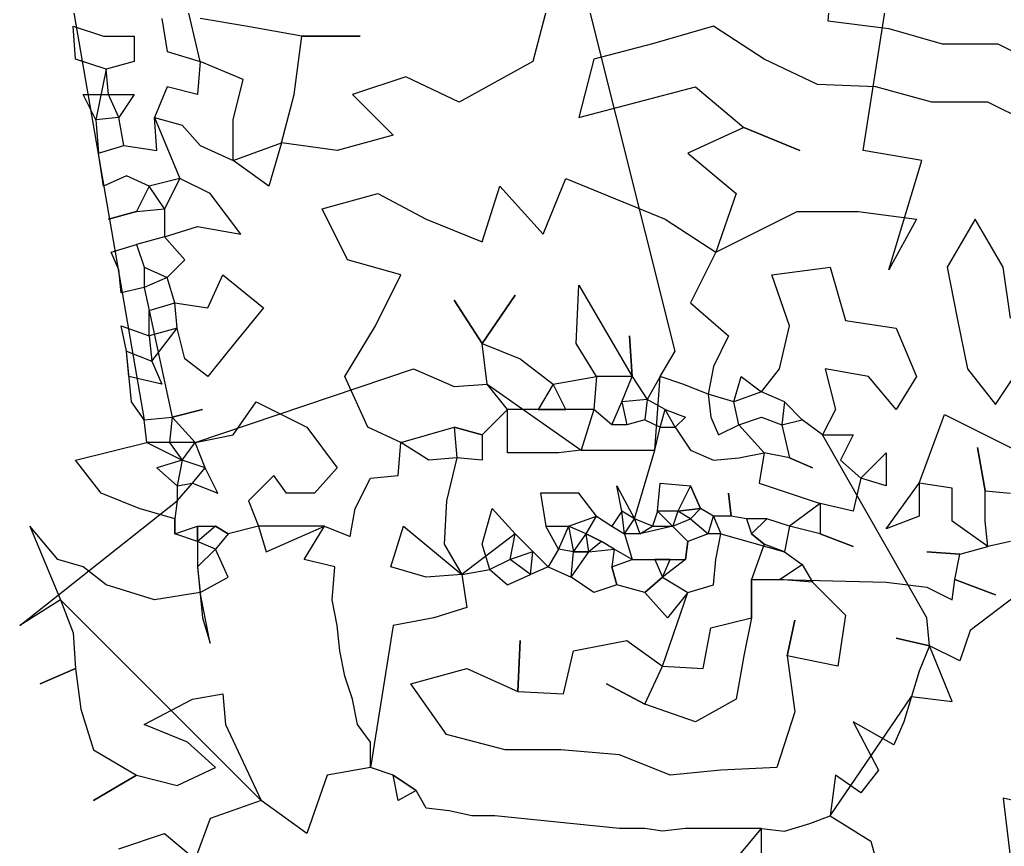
# Model space of a CAD drawing. Header units: metres. Extents: x 102 to 1205, y 1 to 1186.
# Drawn here: x 219 to 606.5, y 503 to 828.5 of the extents above; entities that cross this region are included whole.
import ezdxf

# ---------------------------------------------------------------- set-up
doc = ezdxf.new("R2010")
doc.units = ezdxf.units.M
doc.layers.add('Draw', color=2, linetype='CONTINUOUS')
doc.layers.add('Skip', color=1, linetype='CONTINUOUS')

msp = doc.modelspace()

# ---------------------------------------------------------------- linework, layer by layer
at = {"layer": 'draw'}
for p, q in [((539, 851), (537, 828)), ((427, 835), (421, 812)), ((241, 813), (240, 826)), ((240, 826), (252, 822)), ((275, 829), (277, 816)), ((308, 826), (290, 829)), ((330, 822), (308, 826)), ((512, 813), (492, 826)), ((252, 822), (264, 822)), ((264, 822), (264, 812)), ((330, 822), (353, 822)), ((561, 825), (582, 819)), ((468, 819), (445, 813)), ((582, 819), (604, 819)), ((277, 816), (290, 812)), ((253, 809), (241, 813)), ((264, 812), (253, 809)), ((290, 812), (289, 799)), ((254, 799), (253, 809)), ((371, 806), (350, 799)), ((392, 796), (371, 806)), ((303, 789), (307, 805)), ((556, 802), (533, 803)), ((249, 789), (244, 799)), ((244, 799), (264, 799)), ((258, 790), (254, 799)), ((264, 799), (258, 790)), ((277, 802), (272, 790)), ((289, 799), (277, 802)), ((322, 780), (327, 799)), ((350, 799), (366, 783)), ((439, 790), (485, 802)), ((578, 796), (556, 802)), ((600, 796), (578, 796)), ((620, 786), (600, 796)), ((258, 790), (249, 789)), ((249, 789), (250, 776)), ((260, 779), (258, 790)), ((273, 777), (272, 790)), ((272, 790), (283, 787)), ((283, 787), (290, 779)), ((303, 773), (303, 789)), ((504, 786), (482, 776)), ((504, 786), (526, 777)), ((250, 776), (260, 779)), ((260, 779), (273, 777)), ((290, 779), (303, 773)), ((322, 780), (317, 763)), ((344, 777), (322, 780)), ((252, 763), (250, 776)), ((574, 773), (551, 777)), ((317, 763), (303, 773)), ((261, 767), (252, 763)), ((270, 763), (261, 767)), ((282, 766), (270, 763)), ((282, 766), (276, 754)), ((294, 760), (282, 766)), ((425, 744), (434, 766)), ((270, 763), (265, 753)), ((276, 754), (270, 763)), ((360, 760), (379, 750)), ((401, 741), (408, 763)), ((501, 760), (493, 737)), ((265, 753), (254, 750)), ((265, 753), (276, 754)), ((276, 754), (276, 743)), ((348, 734), (338, 754)), ((525, 753), (549, 753)), ((473, 750), (493, 737)), ((572, 750), (561, 730)), ((595, 750), (584, 731)), ((276, 743), (289, 747)), ((289, 747), (306, 744)), ((276, 743), (265, 740)), ((284, 734), (276, 743)), ((255, 737), (265, 740)), ((258, 730), (255, 737)), ((265, 740), (268, 731)), ((493, 737), (483, 717)), ((277, 727), (284, 734)), ((369, 728), (348, 734)), ((259, 721), (258, 730)), ((268, 731), (268, 723)), ((268, 731), (277, 727)), ((538, 731), (544, 710)), ((584, 731), (588, 711)), ((609, 711), (606, 731)), ((277, 727), (268, 723)), ((293, 715), (299, 728)), ((299, 728), (315, 715)), ((359, 708), (369, 728)), ((522, 708), (515, 728)), ((268, 723), (259, 721)), ((268, 723), (270, 714)), ((438, 701), (439, 724)), ((270, 714), (280, 717)), ((280, 717), (293, 715)), ((281, 707), (280, 717)), ((401, 701), (390, 718)), ((401, 701), (414, 720)), ((483, 717), (498, 704)), ((270, 704), (270, 714)), ((544, 710), (564, 707)), ((261, 698), (259, 708)), ((259, 708), (270, 704)), ((281, 707), (270, 704)), ((284, 695), (281, 707)), ((518, 691), (522, 708)), ((270, 704), (271, 694)), ((460, 688), (459, 704)), ((498, 704), (492, 692)), ((263, 678), (261, 698)), ((261, 698), (271, 694)), ((301, 698), (293, 688)), ((403, 685), (401, 701)), ((401, 701), (416, 695)), ((446, 688), (438, 701)), ((471, 688), (477, 698)), ((271, 694), (275, 685)), ((293, 688), (284, 695)), ((374, 691), (390, 684)), ((492, 692), (490, 681)), ((511, 682), (518, 691)), ((536, 691), (540, 675)), ((592, 691), (603, 677)), ((603, 677), (613, 692)), ((275, 685), (262, 688)), ((356, 668), (347, 688)), ((446, 688), (445, 675)), ((460, 688), (446, 688)), ((456, 678), (460, 688)), ((460, 688), (466, 679)), ((471, 688), (466, 679)), ((480, 685), (471, 688)), ((500, 678), (503, 688)), ((503, 688), (511, 682)), ((564, 675), (553, 688)), ((572, 688), (564, 675)), ((390, 684), (403, 685)), ((411, 675), (403, 685)), ((429, 685), (423, 675)), ((434, 675), (429, 685)), ((490, 681), (480, 685)), ((520, 678), (511, 682)), ((466, 679), (456, 678)), ((466, 679), (465, 671)), ((473, 675), (466, 679)), ((490, 681), (491, 672)), ((500, 678), (490, 681)), ((268, 671), (263, 678)), ((279, 672), (291, 675)), ((303, 665), (312, 678)), ((411, 675), (401, 665)), ((445, 675), (411, 675)), ((452, 669), (445, 675)), ((452, 669), (456, 678)), ((456, 678), (458, 669)), ((471, 668), (473, 675)), ((473, 675), (481, 672)), ((477, 668), (473, 675)), ((502, 669), (500, 678)), ((520, 678), (519, 669)), ((527, 671), (520, 678)), ((540, 675), (535, 665)), ((268, 671), (279, 672)), ((269, 662), (268, 671)), ((279, 672), (278, 662)), ((465, 671), (458, 669)), ((465, 671), (471, 668)), ((481, 672), (477, 668)), ((491, 672), (494, 665)), ((502, 669), (511, 672)), ((511, 672), (519, 669)), ((519, 669), (527, 671)), ((535, 665), (527, 671)), ((577, 657), (583, 673)), ((332, 668), (344, 652)), ((369, 662), (356, 668)), ((390, 668), (401, 665)), ((390, 668), (391, 656)), ((458, 669), (452, 669)), ((469, 659), (471, 668)), ((471, 668), (477, 668)), ((494, 665), (502, 669)), ((519, 669), (522, 656)), ((288, 662), (303, 665)), ((401, 665), (401, 655)), ((535, 665), (547, 665)), ((547, 665), (542, 655)), ((288, 662), (269, 662)), ((278, 662), (283, 655)), ((283, 655), (288, 662)), ((292, 652), (288, 662)), ((368, 649), (369, 662)), ((380, 655), (369, 662)), ((440, 659), (431, 658)), ((440, 659), (469, 659)), ((483, 659), (492, 655)), ((599, 643), (596, 660)), ((251, 642), (241, 655)), ((283, 655), (273, 652)), ((283, 655), (281, 645)), ((292, 652), (283, 655)), ((391, 656), (380, 655)), ((401, 655), (391, 656)), ((431, 658), (411, 658)), ((492, 655), (502, 656)), ((502, 656), (512, 658)), ((512, 658), (510, 646)), ((522, 656), (512, 658)), ((522, 656), (531, 652)), ((542, 655), (550, 648)), ((550, 648), (560, 658)), ((560, 658), (560, 645)), ((573, 646), (577, 657)), ((273, 652), (281, 645)), ((287, 646), (292, 652)), ((297, 642), (292, 652)), ((344, 652), (335, 642)), ((319, 649), (309, 639)), ((324, 642), (319, 649)), ((351, 636), (357, 648)), ((357, 648), (368, 649)), ((560, 645), (550, 648)), ((281, 639), (287, 646)), ((281, 645), (287, 646)), ((281, 645), (281, 639)), ((287, 646), (297, 642)), ((456, 635), (454, 645)), ((470, 635), (471, 646)), ((471, 646), (483, 645)), ((483, 645), (478, 635)), ((487, 636), (483, 645)), ((510, 646), (534, 638)), ((573, 646), (573, 633)), ((586, 631), (586, 644)), ((266, 636), (251, 642)), ((335, 642), (324, 642)), ((439, 642), (424, 642)), ((424, 642), (426, 629)), ((446, 633), (439, 642)), ((499, 633), (498, 642)), ((599, 631), (599, 643)), ((599, 643), (609, 642)), ((280, 632), (266, 636)), ((281, 639), (280, 632)), ((309, 639), (313, 629)), ((349, 625), (351, 636)), ((387, 639), (386, 622)), ((401, 622), (405, 636)), ((405, 636), (414, 626)), ((478, 635), (487, 636)), ((487, 636), (483, 632)), ((492, 633), (487, 636)), ((534, 638), (534, 626)), ((547, 635), (534, 638)), ((280, 626), (280, 632)), ((442, 626), (446, 633)), ((446, 633), (452, 629)), ((456, 635), (452, 629)), ((461, 632), (456, 635)), ((457, 626), (456, 635)), ((457, 626), (461, 632)), ((468, 629), (461, 632)), ((461, 632), (463, 626)), ((470, 635), (468, 629)), ((482, 623), (470, 635)), ((478, 635), (470, 635)), ((478, 635), (476, 629)), ((476, 629), (483, 632)), ((483, 632), (478, 635)), ((483, 632), (490, 626)), ((490, 626), (492, 633)), ((499, 633), (492, 633)), ((492, 633), (495, 626)), ((505, 632), (499, 633)), ((513, 632), (505, 632)), ((505, 632), (507, 626)), ((507, 626), (513, 632)), ((522, 629), (513, 632)), ((573, 633), (560, 628)), ((234, 616), (223, 629)), ((280, 626), (289, 629)), ((289, 629), (296, 629)), ((296, 629), (289, 623)), ((289, 629), (289, 613)), ((296, 629), (301, 626)), ((313, 629), (301, 626)), ((339, 629), (313, 629)), ((313, 629), (316, 619)), ((339, 629), (349, 625)), ((365, 613), (370, 629)), ((426, 629), (435, 629)), ((431, 620), (426, 629)), ((435, 629), (431, 620)), ((435, 629), (437, 619)), ((442, 626), (435, 629)), ((452, 629), (457, 626)), ((463, 626), (468, 629)), ((468, 629), (476, 629)), ((522, 629), (520, 619)), ((534, 626), (522, 629)), ((600, 621), (599, 631)), ((289, 623), (280, 626)), ((301, 626), (296, 620)), ((412, 616), (414, 626)), ((414, 626), (427, 613)), ((437, 619), (442, 626)), ((443, 619), (442, 626)), ((442, 626), (448, 623)), ((457, 626), (460, 616)), ((463, 626), (457, 626)), ((490, 626), (482, 623)), ((495, 626), (490, 626)), ((493, 616), (495, 626)), ((512, 622), (507, 626)), ((534, 626), (547, 621)), ((296, 620), (289, 623)), ((296, 620), (289, 613)), ((386, 622), (393, 610)), ((404, 612), (401, 622)), ((431, 620), (427, 613)), ((437, 619), (431, 620)), ((448, 623), (443, 619)), ((443, 619), (453, 620)), ((453, 620), (448, 623)), ((453, 620), (452, 613)), ((460, 616), (453, 620)), ((481, 616), (482, 623)), ((512, 622), (507, 608)), ((520, 619), (512, 622)), ((589, 618), (600, 621)), ((609, 623), (600, 621)), ((421, 619), (412, 616)), ((420, 610), (421, 619)), ((436, 609), (437, 619)), ((443, 619), (437, 619)), ((520, 619), (527, 614)), ((589, 618), (576, 619)), ((587, 608), (589, 618)), ((244, 613), (234, 616)), ((253, 606), (244, 613)), ((289, 613), (291, 593)), ((343, 613), (331, 616)), ((342, 600), (343, 613)), ((379, 609), (365, 613)), ((412, 616), (404, 612)), ((427, 613), (420, 610)), ((427, 613), (436, 609)), ((452, 613), (460, 616)), ((454, 606), (452, 613)), ((460, 616), (481, 616)), ((469, 616), (472, 609)), ((481, 616), (472, 609)), ((472, 609), (475, 616)), ((492, 606), (493, 616)), ((518, 608), (527, 614)), ((527, 614), (531, 607)), ((290, 603), (301, 609)), ((393, 610), (379, 609)), ((393, 610), (404, 612)), ((393, 610), (395, 597)), ((404, 612), (411, 606)), ((411, 606), (420, 610)), ((445, 603), (436, 609)), ((465, 603), (472, 609)), ((472, 609), (482, 603)), ((454, 606), (445, 603)), ((465, 603), (454, 606)), ((482, 603), (492, 606)), ((507, 608), (507, 593)), ((507, 608), (518, 608)), ((531, 607), (518, 608)), ((531, 607), (544, 594)), ((560, 607), (576, 605)), ((576, 605), (586, 600)), ((586, 600), (587, 608)), ((587, 608), (603, 602)), ((290, 603), (272, 600)), ((474, 593), (465, 603)), ((482, 603), (474, 593)), ((235, 600), (219, 590)), ((235, 600), (240, 587)), ((344, 590), (342, 600)), ((395, 597), (382, 593)), ((291, 593), (294, 583)), ((382, 593), (366, 590)), ((491, 589), (507, 593)), ((507, 593), (504, 578)), ((544, 594), (541, 574)), ((577, 582), (576, 593)), ((345, 580), (344, 590)), ((488, 573), (491, 589)), ((521, 578), (524, 592)), ((240, 587), (241, 573)), ((593, 588), (589, 576)), ((415, 564), (416, 584)), ((458, 584), (472, 574)), ((577, 582), (564, 585)), ((577, 582), (573, 572)), ((347, 570), (345, 580)), ((433, 563), (437, 580)), ((504, 578), (501, 561)), ((521, 578), (524, 556)), ((465, 559), (472, 574)), ((472, 574), (488, 573)), ((241, 573), (227, 567)), ((241, 573), (243, 557)), ((350, 561), (347, 570)), ((373, 567), (395, 573)), ((395, 573), (415, 564)), ((573, 572), (567, 552)), ((465, 559), (450, 567)), ((287, 561), (299, 563)), ((299, 563), (300, 551)), ((415, 564), (433, 563)), ((570, 562), (586, 560)), ((352, 551), (350, 561)), ((501, 561), (485, 552)), ((243, 557), (248, 541)), ((285, 544), (268, 551)), ((357, 544), (352, 551)), ((563, 543), (547, 552)), ((567, 552), (563, 543)), ((410, 541), (387, 547)), ((296, 534), (285, 544)), ((357, 534), (357, 544)), ((432, 541), (410, 541)), ((475, 531), (455, 539)), ((265, 531), (248, 521)), ((265, 531), (281, 527)), ((357, 534), (340, 531)), ((366, 531), (357, 534)), ((368, 521), (366, 531)), ((366, 531), (375, 525)), ((495, 533), (475, 531)), ((517, 534), (495, 533)), ((550, 524), (540, 531)), ((557, 533), (550, 524)), ((375, 525), (368, 521)), ((379, 518), (375, 525)), ((314, 521), (294, 514)), ((332, 508), (314, 521)), ((628, 517), (606, 522)), ((388, 517), (379, 518)), ((397, 515), (388, 517)), ((294, 514), (288, 498)), ((406, 515), (397, 515)), ((446, 511), (406, 515)), ((520, 509), (530, 512)), ((530, 512), (538, 515)), ((538, 515), (554, 505)), ((258, 502), (276, 508)), ((276, 508), (288, 498)), ((455, 510), (446, 511)), ((465, 510), (455, 510)), ((472, 509), (465, 510)), ((481, 510), (472, 509)), ((511, 510), (481, 510)), ((511, 510), (520, 509)), ((554, 505), (560, 483))]:
    msp.add_line(p, q, dxfattribs=at)
at = {"layer": 'skip'}
for p, q in [((477, 698), (418, 933)), ((551, 777), (562, 848)), ((290, 812), (283, 842)), ((239, 839), (268, 671)), ((240, 826), (240, 826)), ((308, 826), (308, 826)), ((492, 826), (468, 819)), ((537, 828), (561, 825)), ((252, 822), (252, 822)), ((264, 822), (264, 822)), ((327, 799), (330, 822)), ((353, 822), (330, 822)), ((582, 819), (582, 819)), ((604, 819), (624, 809)), ((277, 816), (277, 816)), ((241, 813), (241, 813)), ((264, 812), (264, 812)), ((307, 805), (290, 812)), ((421, 812), (392, 796)), ((445, 813), (439, 790)), ((533, 803), (512, 813)), ((253, 809), (249, 789)), ((253, 809), (253, 809)), ((371, 806), (371, 806)), ((244, 799), (244, 799)), ((254, 799), (254, 799)), ((264, 799), (264, 799)), ((277, 802), (277, 802)), ((289, 799), (289, 799)), ((350, 799), (350, 799)), ((485, 802), (504, 786)), ((556, 802), (556, 802)), ((578, 796), (578, 796)), ((600, 796), (600, 796)), ((249, 789), (249, 789)), ((258, 790), (258, 790)), ((258, 790), (258, 790)), ((272, 790), (272, 790)), ((272, 790), (282, 766)), ((283, 787), (283, 787)), ((303, 789), (303, 789)), ((366, 783), (344, 777)), ((526, 777), (504, 786)), ((250, 776), (260, 779)), ((260, 779), (260, 779)), ((290, 779), (290, 779)), ((303, 773), (322, 780)), ((322, 780), (322, 780)), ((250, 776), (250, 776)), ((273, 777), (273, 777)), ((482, 776), (501, 760)), ((303, 773), (303, 773)), ((561, 730), (574, 773)), ((261, 767), (261, 767)), ((282, 766), (282, 766)), ((434, 766), (473, 750)), ((252, 763), (252, 763)), ((270, 763), (270, 763)), ((270, 763), (270, 763)), ((306, 744), (294, 760)), ((317, 763), (317, 763)), ((338, 754), (360, 760)), ((408, 763), (425, 744)), ((254, 750), (265, 753)), ((265, 753), (265, 753)), ((276, 754), (276, 754)), ((276, 754), (276, 754)), ((493, 737), (525, 753)), ((549, 753), (572, 750)), ((379, 750), (401, 741)), ((606, 731), (595, 750)), ((289, 747), (289, 747)), ((276, 743), (276, 743)), ((276, 743), (276, 743)), ((255, 737), (255, 737)), ((265, 740), (265, 740)), ((265, 740), (268, 731)), ((493, 737), (493, 737)), ((284, 734), (284, 734)), ((348, 734), (348, 734)), ((258, 730), (258, 730)), ((268, 731), (268, 731)), ((515, 728), (538, 731)), ((584, 731), (584, 731)), ((280, 717), (277, 727)), ((277, 727), (277, 727)), ((299, 728), (299, 728)), ((369, 728), (369, 728)), ((259, 721), (259, 721)), ((268, 723), (268, 723)), ((268, 723), (268, 723)), ((439, 724), (460, 688)), ((280, 717), (280, 717)), ((390, 718), (401, 701)), ((414, 720), (401, 701)), ((483, 717), (483, 717)), ((270, 714), (270, 714)), ((270, 714), (279, 672)), ((293, 715), (293, 715)), ((315, 715), (301, 698)), ((544, 710), (544, 710)), ((588, 711), (592, 691)), ((259, 708), (259, 708)), ((271, 694), (281, 707)), ((281, 707), (281, 707)), ((347, 688), (359, 708)), ((522, 708), (522, 708)), ((564, 707), (572, 688)), ((270, 704), (270, 704)), ((270, 704), (270, 704)), ((459, 704), (460, 688)), ((498, 704), (498, 704)), ((261, 698), (261, 698)), ((262, 688), (261, 698)), ((401, 701), (401, 701)), ((438, 701), (438, 701)), ((271, 694), (271, 694)), ((284, 695), (284, 695)), ((416, 695), (429, 685)), ((288, 662), (374, 691)), ((492, 692), (492, 692)), ((518, 691), (518, 691)), ((553, 688), (536, 691)), ((293, 688), (293, 688)), ((429, 685), (446, 688)), ((446, 688), (446, 688)), ((460, 688), (460, 688)), ((469, 659), (471, 688)), ((471, 688), (471, 688)), ((503, 688), (503, 688)), ((275, 685), (275, 685)), ((390, 684), (390, 684)), ((403, 685), (403, 685)), ((403, 685), (440, 659)), ((480, 685), (480, 685)), ((511, 682), (500, 678)), ((511, 682), (511, 682)), ((466, 679), (465, 671)), ((466, 679), (466, 679)), ((466, 679), (466, 679)), ((490, 681), (490, 681)), ((490, 681), (490, 681)), ((263, 678), (263, 678)), ((291, 675), (279, 672)), ((312, 678), (332, 668)), ((411, 675), (411, 675)), ((411, 658), (411, 675)), ((423, 675), (434, 675)), ((445, 675), (440, 659)), ((445, 675), (445, 675)), ((456, 678), (456, 678)), ((456, 678), (456, 678)), ((473, 675), (473, 675)), ((473, 675), (473, 675)), ((500, 678), (500, 678)), ((520, 678), (520, 678)), ((527, 671), (520, 678)), ((540, 675), (540, 675)), ((564, 675), (564, 675)), ((603, 677), (603, 677)), ((268, 671), (268, 671)), ((279, 672), (288, 662)), ((465, 671), (465, 671)), ((481, 672), (481, 672)), ((491, 672), (491, 672)), ((511, 672), (511, 672)), ((527, 671), (527, 671)), ((583, 673), (615, 657)), ((356, 668), (356, 668)), ((369, 662), (390, 668)), ((401, 665), (390, 668)), ((452, 669), (452, 669)), ((458, 669), (452, 669)), ((458, 669), (458, 669)), ((471, 668), (471, 668)), ((471, 668), (471, 668)), ((477, 668), (477, 668)), ((477, 668), (483, 659)), ((502, 669), (502, 669)), ((512, 658), (502, 669)), ((519, 669), (519, 669)), ((519, 669), (519, 669)), ((303, 665), (303, 665)), ((401, 665), (401, 665)), ((494, 665), (494, 665)), ((535, 665), (535, 665)), ((576, 593), (535, 665)), ((547, 665), (547, 665)), ((241, 655), (269, 662)), ((269, 662), (283, 655)), ((278, 662), (278, 662)), ((288, 662), (288, 662)), ((369, 662), (369, 662)), ((461, 632), (469, 659)), ((596, 660), (599, 643)), ((283, 655), (283, 655)), ((283, 655), (283, 655)), ((380, 655), (380, 655)), ((391, 656), (387, 639)), ((391, 656), (391, 656)), ((401, 655), (401, 655)), ((431, 658), (431, 658)), ((492, 655), (492, 655)), ((502, 656), (502, 656)), ((512, 658), (512, 658)), ((522, 656), (522, 656)), ((531, 652), (522, 656)), ((542, 655), (542, 655)), ((560, 658), (560, 658)), ((577, 657), (577, 657)), ((273, 652), (273, 652)), ((292, 652), (292, 652)), ((292, 652), (292, 652)), ((344, 652), (344, 652)), ((319, 649), (319, 649)), ((357, 648), (357, 648)), ((368, 649), (368, 649)), ((550, 648), (547, 635)), ((550, 648), (550, 648)), ((281, 645), (281, 645)), ((281, 645), (281, 645)), ((287, 646), (287, 646)), ((287, 646), (287, 646)), ((454, 645), (461, 632)), ((471, 646), (471, 646)), ((483, 645), (483, 645)), ((483, 645), (487, 636)), ((510, 646), (510, 646)), ((560, 628), (573, 646)), ((560, 645), (560, 645)), ((586, 644), (573, 646)), ((251, 642), (251, 642)), ((297, 642), (297, 642)), ((324, 642), (324, 642)), ((335, 642), (335, 642)), ((424, 642), (424, 642)), ((439, 642), (439, 642)), ((498, 642), (499, 633)), ((599, 643), (599, 643)), ((219, 590), (281, 639)), ((266, 636), (266, 636)), ((281, 639), (281, 639)), ((309, 639), (309, 639)), ((351, 636), (351, 636)), ((405, 636), (405, 636)), ((487, 636), (478, 635)), ((487, 636), (487, 636)), ((534, 638), (522, 629)), ((534, 638), (534, 638)), ((280, 632), (280, 632)), ((280, 632), (280, 626)), ((435, 629), (446, 633)), ((446, 633), (446, 633)), ((456, 635), (456, 635)), ((456, 635), (456, 635)), ((461, 632), (461, 632)), ((470, 635), (470, 635)), ((470, 635), (470, 635)), ((478, 635), (478, 635)), ((478, 635), (478, 635)), ((483, 632), (483, 632)), ((483, 632), (483, 632)), ((492, 633), (492, 633)), ((492, 633), (492, 633)), ((499, 633), (499, 633)), ((505, 632), (505, 632)), ((513, 632), (505, 632)), ((513, 632), (513, 632)), ((573, 633), (573, 633)), ((223, 629), (235, 600)), ((289, 629), (289, 629)), ((289, 623), (289, 629)), ((296, 629), (296, 629)), ((301, 626), (296, 629)), ((313, 629), (313, 629)), ((313, 629), (313, 629)), ((316, 619), (339, 629)), ((331, 616), (339, 629)), ((370, 629), (393, 610)), ((426, 629), (426, 629)), ((426, 629), (435, 629)), ((435, 629), (435, 629)), ((452, 629), (452, 629)), ((452, 629), (457, 626)), ((476, 629), (463, 626)), ((468, 629), (468, 629)), ((468, 629), (468, 629)), ((476, 629), (476, 629)), ((522, 629), (522, 629)), ((600, 621), (586, 631)), ((599, 631), (599, 631)), ((280, 626), (280, 626)), ((301, 626), (301, 626)), ((349, 625), (349, 625)), ((414, 626), (393, 610)), ((414, 626), (414, 626)), ((442, 626), (442, 626)), ((442, 626), (442, 626)), ((448, 623), (442, 626)), ((457, 626), (457, 626)), ((457, 626), (457, 626)), ((463, 626), (463, 626)), ((490, 626), (490, 626)), ((490, 626), (490, 626)), ((495, 626), (495, 626)), ((495, 626), (520, 619)), ((507, 626), (507, 626)), ((507, 626), (512, 622)), ((534, 626), (534, 626)), ((547, 621), (534, 626)), ((289, 623), (289, 623)), ((296, 620), (296, 620)), ((301, 609), (296, 620)), ((386, 622), (386, 622)), ((401, 622), (401, 622)), ((431, 620), (431, 620)), ((431, 620), (431, 620)), ((448, 623), (448, 623)), ((453, 620), (453, 620)), ((453, 620), (453, 620)), ((482, 623), (481, 616)), ((482, 623), (482, 623)), ((512, 622), (512, 622)), ((638, 622), (593, 588)), ((600, 621), (600, 621)), ((421, 619), (421, 619)), ((436, 609), (443, 619)), ((437, 619), (437, 619)), ((437, 619), (437, 619)), ((437, 619), (443, 619)), ((443, 619), (443, 619)), ((520, 619), (520, 619)), ((576, 619), (589, 618)), ((589, 618), (589, 618)), ((234, 616), (234, 616)), ((244, 613), (244, 613)), ((289, 613), (289, 613)), ((289, 613), (290, 603)), ((343, 613), (343, 613)), ((365, 613), (365, 613)), ((412, 616), (412, 616)), ((420, 610), (412, 616)), ((427, 613), (427, 613)), ((427, 613), (427, 613)), ((452, 613), (452, 613)), ((452, 613), (454, 606)), ((460, 616), (460, 616)), ((460, 616), (460, 616)), ((475, 616), (469, 616)), ((481, 616), (481, 616)), ((493, 616), (493, 616)), ((527, 614), (527, 614)), ((527, 614), (531, 607)), ((379, 609), (379, 609)), ((393, 610), (393, 610)), ((404, 612), (404, 612)), ((404, 612), (404, 612)), ((420, 610), (420, 610)), ((436, 609), (436, 609)), ((472, 609), (465, 603)), ((472, 609), (472, 609)), ((472, 609), (472, 609)), ((272, 600), (253, 606)), ((411, 606), (411, 606)), ((454, 606), (454, 606)), ((492, 606), (492, 606)), ((507, 608), (507, 608)), ((507, 593), (507, 608)), ((518, 608), (518, 608)), ((518, 608), (560, 607)), ((531, 607), (531, 607)), ((576, 605), (576, 605)), ((587, 608), (587, 608)), ((603, 602), (587, 608)), ((294, 583), (290, 603)), ((445, 603), (445, 603)), ((465, 603), (465, 603)), ((472, 574), (482, 603)), ((482, 603), (482, 603)), ((314, 521), (235, 600)), ((342, 600), (342, 600)), ((395, 597), (395, 597)), ((586, 600), (586, 600)), ((291, 593), (291, 593)), ((382, 593), (382, 593)), ((474, 593), (474, 593)), ((507, 593), (507, 593)), ((544, 594), (544, 594)), ((344, 590), (344, 590)), ((366, 590), (357, 534)), ((491, 589), (491, 589)), ((524, 592), (521, 578)), ((240, 587), (240, 587)), ((416, 584), (415, 564)), ((437, 580), (458, 584)), ((564, 585), (577, 582)), ((589, 576), (577, 582)), ((586, 560), (577, 582)), ((345, 580), (345, 580)), ((504, 578), (504, 578)), ((541, 574), (521, 578)), ((472, 574), (472, 574)), ((227, 567), (241, 573)), ((241, 573), (241, 573)), ((347, 570), (347, 570)), ((395, 573), (395, 573)), ((488, 573), (488, 573)), ((573, 572), (573, 572)), ((387, 547), (373, 567)), ((450, 567), (465, 559)), ((299, 563), (299, 563)), ((415, 564), (415, 564)), ((433, 563), (433, 563)), ((538, 515), (570, 562)), ((268, 551), (287, 561)), ((350, 561), (350, 561)), ((485, 552), (465, 559)), ((501, 561), (501, 561)), ((243, 557), (243, 557)), ((524, 556), (517, 534)), ((300, 551), (314, 521)), ((352, 551), (352, 551)), ((547, 552), (557, 533)), ((567, 552), (567, 552)), ((285, 544), (285, 544)), ((357, 544), (357, 544)), ((563, 543), (563, 543)), ((248, 541), (265, 531)), ((410, 541), (410, 541)), ((455, 539), (432, 541)), ((248, 521), (265, 531)), ((281, 527), (296, 534)), ((340, 531), (332, 508)), ((357, 534), (357, 534)), ((366, 531), (366, 531)), ((375, 525), (366, 531)), ((475, 531), (475, 531)), ((495, 533), (495, 533)), ((540, 531), (538, 515)), ((375, 525), (375, 525)), ((550, 524), (550, 524)), ((368, 521), (368, 521)), ((606, 522), (609, 498)), ((379, 518), (379, 518)), ((388, 517), (388, 517)), ((294, 514), (294, 514)), ((397, 515), (397, 515)), ((406, 515), (406, 515)), ((530, 512), (530, 512)), ((276, 508), (276, 508)), ((446, 511), (446, 511)), ((455, 510), (455, 510)), ((465, 510), (465, 510)), ((472, 509), (472, 509)), ((479, 472), (511, 510)), ((481, 510), (481, 510)), ((511, 490), (511, 510)), ((520, 509), (520, 509)), ((554, 505), (554, 505))]:
    msp.add_line(p, q, dxfattribs=at)

doc.saveas('drawing.dxf')
